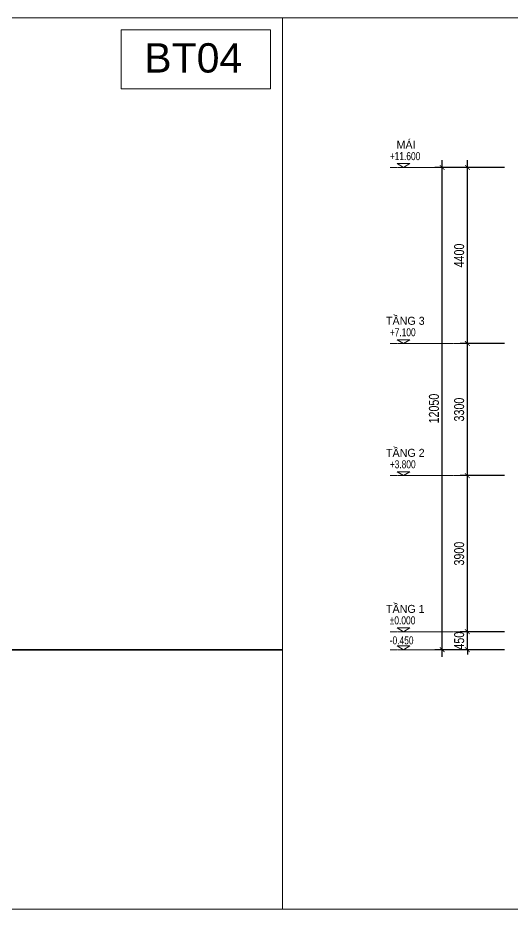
# Model space of a CAD drawing. Header units: millimetres. Extents: x 33748 to 451939, y -263262 to 62681.
# Drawn here: x 393334 to 405682, y -194383 to -172108 of the extents above; entities that cross this region are included whole.
import ezdxf
from ezdxf.enums import TextEntityAlignment as Align

# ---------------------------------------------------------------- set-up
doc = ezdxf.new("R2010")
doc.units = ezdxf.units.MM
doc.header["$PDMODE"] = 98
doc.linetypes.add('CENTER', pattern=[50.8, 31.75, -6.35, 6.35, -6.35])
doc.layers.get('Defpoints').update_dxf_attribs({"color": 202, "lineweight": 13})
for name, color, linetype, lineweight in [('-CENTER', 143, 'CENTER', 13), ('-DIM', 9, 'Continuous', 13), ('-KH', 143, 'Continuous', 13), ('-LINE1', 7, 'Continuous', 18), ('-TEXT', 7, 'Continuous', 15), ('-WALL', 4, 'Continuous', 35)]:
    doc.layers.add(name, color=color, linetype=linetype, lineweight=lineweight)
doc.styles.add('1', font='arial.ttf')
doc.styles.add('AVANH', font='', dxfattribs={"width": 0.8})
doc.styles.add('vnavanth', font='', dxfattribs={"width": 0.8})
doc.styles.get('AVANH').set_extended_font_data('.VnAvantH')
doc.styles.get('vnavanth').set_extended_font_data('.VnAvantH')
doc.dimstyles.new('C_100A3', dxfattribs={"dimscale": 100, "dimtxt": 2.5, "dimasz": 1.2, "dimexe": 1.8, "dimexo": 0, "dimgap": 0.75, "dimtad": 1, "dimdec": 0, "dimzin": 0, "dimdsep": 46, "dimtxsty": 'AVANH', "dimblk": 'ARCHTICK', "dimcen": 0, "dimdle": 1.8, "dimclrd": 256, "dimclre": 256, "dimclrt": 7, "dimadec": 0, "dimazin": 0, "dimtfac": 0.0001, "dimtdec": 0, "dimtix": 1, "dimtmove": 2, "dimatfit": 3, "dimldrblk": 'ARCHTICK', "dimfxl": 1.8, "dimtolj": 1, "dimtzin": 0, "dimarcsym": 0})

# ---------------------------------------------------------------- blocks, each defined once
blk = doc.blocks.new('_ARCHTICK')
at = {"const_width": 0.15}
blk.add_lwpolyline([(-0.5, -0.5), (0.5, 0.5)], dxfattribs=at)
blk = doc.blocks.new('*D1053')
at = {"layer": '-DIM', "lineweight": -2, "transparency": 16777216}
for p, q in [((404564, -187628), (404564, -183368)), ((405494, -183548), (404384, -183548)), ((405494, -187448), (404384, -187448))]:
    blk.add_line(p, q, dxfattribs=at)
at = {"layer": 'Defpoints', "color": 0, "transparency": 16777216}
for p in [(404564, -183548), (405494, -183548), (405494, -187448)]:
    blk.add_point(p, dxfattribs=at)
at = {"layer": '-DIM', "lineweight": -2, "transparency": 16777216, "xscale": 120, "yscale": 120, "zscale": 120}
for p, rotation in [((404564, -183548), 90), ((404564, -187448), 270)]:
    blk.add_blockref('_ARCHTICK', p, dxfattribs=dict(at, rotation=rotation))
at = {"layer": '-DIM', "color": 7, "transparency": 16777216, "insert": (404359, -185498), "char_height": 250, "attachment_point": 5, "rotation": 90, "style": 'AVANH'}
blk.add_mtext('\\A1;3900', dxfattribs=at)
blk = doc.blocks.new('*D1054')
at = {"layer": '-DIM', "lineweight": -2, "transparency": 16777216}
for p, q in [((404564, -183728), (404564, -180068)), ((405494, -180248), (404384, -180248)), ((405494, -183548), (404384, -183548))]:
    blk.add_line(p, q, dxfattribs=at)
at = {"layer": 'Defpoints', "color": 0, "transparency": 16777216}
for p in [(404564, -180248), (405494, -180248), (405494, -183548)]:
    blk.add_point(p, dxfattribs=at)
at = {"layer": '-DIM', "lineweight": -2, "transparency": 16777216, "xscale": 120, "yscale": 120, "zscale": 120}
for p, rotation in [((404564, -180248), 90), ((404564, -183548), 270)]:
    blk.add_blockref('_ARCHTICK', p, dxfattribs=dict(at, rotation=rotation))
at = {"layer": '-DIM', "color": 7, "transparency": 16777216, "insert": (404359, -181898), "char_height": 250, "attachment_point": 5, "rotation": 90, "style": 'AVANH'}
blk.add_mtext('\\A1;3300', dxfattribs=at)
blk = doc.blocks.new('*D1055')
at = {"layer": '-DIM', "lineweight": -2, "transparency": 16777216}
for p, q in [((404564, -187448), (404564, -187328)), ((405494, -187448), (404384, -187448)), ((404564, -187898), (404564, -187448)), ((405494, -187898), (404384, -187898)), ((404564, -187898), (404564, -188018))]:
    blk.add_line(p, q, dxfattribs=at)
at = {"layer": 'Defpoints', "color": 0, "transparency": 16777216}
for p in [(404564, -187448), (405494, -187448), (405494, -187898)]:
    blk.add_point(p, dxfattribs=at)
at = {"layer": '-DIM', "lineweight": -2, "transparency": 16777216, "xscale": 120, "yscale": 120, "zscale": 120}
for p, rotation in [((404564, -187448), 270), ((404564, -187898), 90)]:
    blk.add_blockref('_ARCHTICK', p, dxfattribs=dict(at, rotation=rotation))
at = {"layer": '-DIM', "color": 7, "transparency": 16777216, "insert": (404359, -187673), "char_height": 250, "attachment_point": 5, "rotation": 90, "style": 'AVANH'}
blk.add_mtext('\\A1;450', dxfattribs=at)
blk = doc.blocks.new('*D1036')
at = {"layer": '-DIM', "lineweight": -2, "transparency": 16777216}
for p, q in [((404564, -180428), (404564, -175668)), ((405494, -175848), (404384, -175848)), ((405494, -180248), (404384, -180248))]:
    blk.add_line(p, q, dxfattribs=at)
at = {"layer": 'Defpoints', "color": 0, "transparency": 16777216}
for p in [(404564, -175848), (405494, -175848), (405494, -180248)]:
    blk.add_point(p, dxfattribs=at)
at = {"layer": '-DIM', "lineweight": -2, "transparency": 16777216, "xscale": 120, "yscale": 120, "zscale": 120}
for p, rotation in [((404564, -175848), 90), ((404564, -180248), 270)]:
    blk.add_blockref('_ARCHTICK', p, dxfattribs=dict(at, rotation=rotation))
at = {"layer": '-DIM', "color": 7, "transparency": 16777216, "insert": (404359, -178048), "char_height": 250, "attachment_point": 5, "rotation": 90, "style": 'AVANH'}
blk.add_mtext('\\A1;4400', dxfattribs=at)
blk = doc.blocks.new('*D1037')
at = {"layer": '-DIM', "lineweight": -2, "transparency": 16777216}
for p, q in [((403934, -188078), (403934, -175668)), ((405494, -175848), (403754, -175848)), ((405494, -187898), (403754, -187898))]:
    blk.add_line(p, q, dxfattribs=at)
at = {"layer": 'Defpoints', "color": 0, "transparency": 16777216}
for p in [(403934, -175848), (405494, -175848), (405494, -187898)]:
    blk.add_point(p, dxfattribs=at)
at = {"layer": '-DIM', "lineweight": -2, "transparency": 16777216, "xscale": 120, "yscale": 120, "zscale": 120}
for p, rotation in [((403934, -175848), 90), ((403934, -187898), 270)]:
    blk.add_blockref('_ARCHTICK', p, dxfattribs=dict(at, rotation=rotation))
at = {"layer": '-DIM', "color": 7, "transparency": 16777216, "insert": (403729, -181873), "char_height": 250, "attachment_point": 5, "rotation": 90, "style": 'AVANH'}
blk.add_mtext('\\A1;12050', dxfattribs=at)

msp = doc.modelspace()

# ---------------------------------------------------------------- linework, layer by layer
at = {"layer": '-CENTER', "ltscale": 0.1}
for p, q in [((402632.8, -175848.3), (405461.6, -175848.3)), ((402632.8, -180248.5), (405461.6, -180248.5)), ((402632.8, -183548.5), (405461.6, -183548.5)), ((402632.8, -187448.5), (405461.6, -187448.5)), ((402632.8, -187898.5), (405493.7, -187898.5))]:
    msp.add_line(p, q, dxfattribs=at)
at = {"layer": '-KH'}
for p, q in [((402814.7, -175848.3), (403114.6, -175848.3)), ((402814.7, -180248.5), (403114.6, -180248.5)), ((402814.7, -183548.5), (403114.6, -183548.5)), ((402814.7, -187448.5), (403114.6, -187448.5)), ((402814.7, -187898.5), (403114.6, -187898.5))]:
    msp.add_line(p, q, dxfattribs=at)
for points in [[(403123.7, -175752.3), (402805.6, -175752.3), (402964.7, -175848.3)], [(403123.7, -180152.5), (402805.6, -180152.5), (402964.7, -180248.5)], [(403123.7, -183452.5), (402805.6, -183452.5), (402964.7, -183548.5)], [(403123.7, -187352.5), (402805.6, -187352.5), (402964.7, -187448.5)], [(403123.7, -187802.5), (402805.6, -187802.5), (402964.7, -187898.5)]]:
    msp.add_lwpolyline(points, close=True, dxfattribs=at)
for points in [[(402964.7, -175848.3), (402964.7, -175752.3), (403123.7, -175752.3), (402964.7, -175848.3)], [(402964.7, -180248.5), (402964.7, -180152.5), (403123.7, -180152.5), (402964.7, -180248.5)], [(402964.7, -183548.5), (402964.7, -183452.5), (403123.7, -183452.5), (402964.7, -183548.5)], [(402964.7, -187448.5), (402964.7, -187352.5), (403123.7, -187352.5), (402964.7, -187448.5)], [(402964.7, -187898.5), (402964.7, -187802.5), (403123.7, -187802.5), (402964.7, -187898.5)]]:
    msp.add_solid(points, dxfattribs=at)
at = {"layer": '-LINE1'}
msp.add_lwpolyline([(399648.4, -172406.8), (395917.2, -172406.8), (395917.2, -173884.6), (399648.4, -173884.6)], close=True, dxfattribs=at)
at = {"layer": '-WALL'}
msp.add_lwpolyline([(399947.2, -187898.5), (368447.2, -187898.5)], dxfattribs=at)
at = {"layer": 'Defpoints'}
for points in [[(368447.2, -194382.9), (399947.2, -194382.9), (399947.2, -172107.9), (368447.2, -172107.9)], [(399947.2, -194382.9), (431447.2, -194382.9), (431447.2, -172107.9), (399947.2, -172107.9)]]:
    msp.add_lwpolyline(points, close=True, dxfattribs=at)

# ---------------------------------------------------------------- texts
at = {"layer": '-TEXT', "color": 4, "style": '1'}
msp.add_text('BT04', height=733.71, dxfattribs=at).set_placement((397716.6, -173696), align=Align.BOTTOM_CENTER)
at = {"layer": '-TEXT', "color": 2, "style": 'vnavanth'}
for s, height, p in [('M¸I', 200, (402793.4, -175379)), ('TÇNG 3', 200, (402530, -179779.2)), ('TÇNG 2', 199.96, (402530, -183079.2)), ('TÇNG 1', 199.96, (402530, -186979.2))]:
    msp.add_text(s, height=height, dxfattribs=at).set_placement(p)
at = {"layer": '-TEXT', "style": '1', "width": 0.75}
for s, p in [('+11.600', (402624.7, -175665)), ('+7.100', (402624.7, -180065.2)), ('+3.800', (402624.7, -183365.2)), ('%%P0.000', (402624.7, -187265.2)), ('-0.450', (402624.7, -187765.1))]:
    msp.add_text(s, height=200, dxfattribs=at).set_placement(p)

# ---------------------------------------------------------------- dimensions: what is measured, and where the dimension line sits
at = {"layer": '-DIM'}
for base, p1, p2, picture, middle in [((403933.6, -175848.3), (405493.7, -187898.5), (405493.7, -175848.3), '*D1037', (403729.3, -181873.4)), ((404563.6, -175848.3), (405493.7, -180248.5), (405493.7, -175848.3), '*D1036', (404359.3, -178048.4)), ((404563.6, -180248.5), (405493.7, -183548.5), (405493.7, -180248.5), '*D1054', (404359.3, -181898.5)), ((404563.6, -183548.5), (405493.7, -187448.5), (405493.7, -183548.5), '*D1053', (404359.3, -185498.5)), ((404563.6, -187448.5), (405493.7, -187898.5), (405493.7, -187448.5), '*D1055', (404359.3, -187673.5))]:
    dim = msp.add_linear_dim(base=base, p1=p1, p2=p2, angle=90, dimstyle='C_100A3', dxfattribs=at)
    dim.commit()
    dim.dimension.update_dxf_attribs({"geometry": picture, "text_midpoint": middle})

doc.saveas('drawing.dxf')
